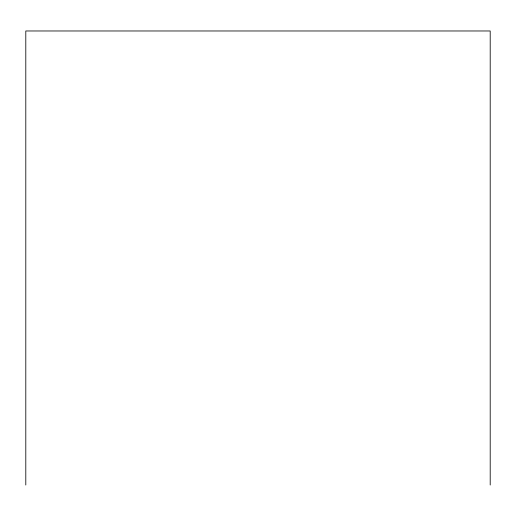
<?xml version="1.0" encoding="UTF-8"?>
<svg xmlns="http://www.w3.org/2000/svg" width="516" height="516" viewBox="0 0 516 516"><rect width="100%" height="100%" fill="white"/><g stroke="black" fill="none" stroke-linecap="round" stroke-linejoin="round"><path stroke-width="0.77" d="M490.2 485.027L490.2 30.973L25.8 30.973L25.8 485.027"/></g></svg>
